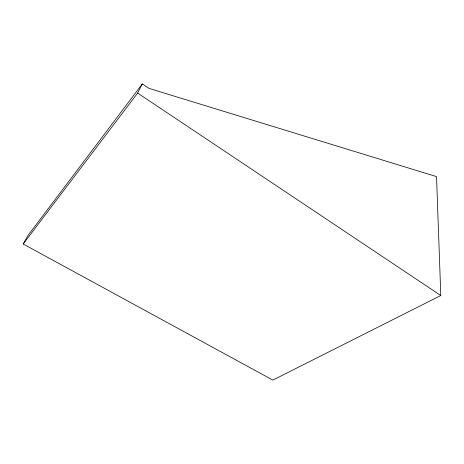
<?xml version="1.0" encoding="UTF-8"?>
<svg xmlns="http://www.w3.org/2000/svg" width="464" height="464" viewBox="0 0 464 464"><rect width="100%" height="100%" fill="white"/><g stroke="black" fill="none" stroke-linecap="round" stroke-linejoin="round"><path stroke-width="0.7" d="M23.2 244.012L137.646 93.073L142.315 83.903L148.938 88.375L436.531 176.616L440.8 295.516L272.849 380.097L23.2 244.012L28.084 235.335L142.315 83.903M137.646 93.073L440.8 295.516"/></g></svg>
